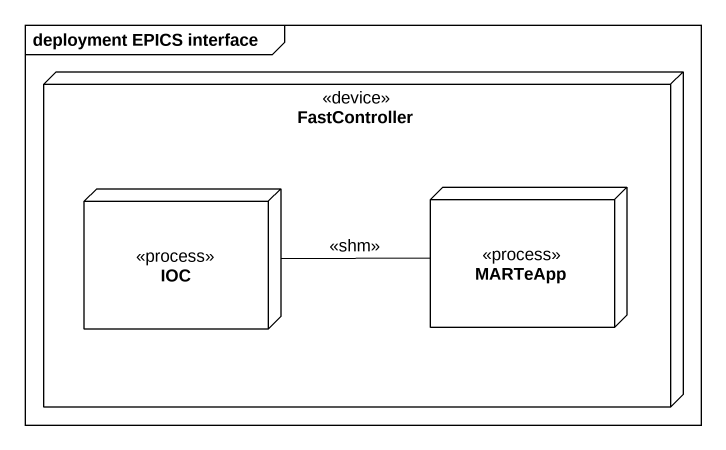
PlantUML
@startuml
mainframe deployment EPICS interface
node FastController <<device>> {
  node IOC <<process>>
  node MARTeApp <<process>>
}
IOC -right- MARTeApp : <<shm>>
@enduml
